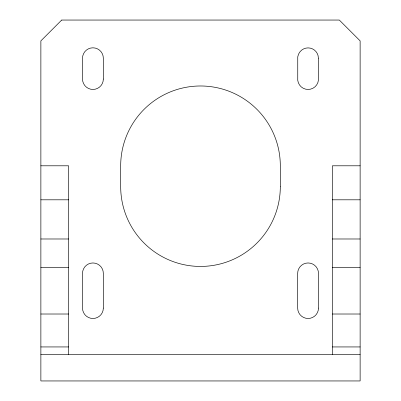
<?xml version="1.0" encoding="UTF-8"?>
<svg xmlns="http://www.w3.org/2000/svg" width="401" height="401" viewBox="0 0 401 401"><rect width="100%" height="100%" fill="white"/><g stroke="black" fill="none" stroke-linecap="round" stroke-linejoin="round"><path stroke-width="0.6" d="M40.872 165.798L68.631 165.798L68.631 354.424M360.128 165.798L332.369 165.798L332.369 354.424M40.872 199.808L68.631 199.808M332.369 199.808L360.128 199.808M40.872 238.986L68.631 238.986M332.369 238.986L360.128 238.986M40.872 267.437L68.631 267.437M332.369 267.437L360.128 267.437M40.872 314.013L68.631 314.013M332.369 314.013L360.128 314.013M40.872 346.94L68.631 346.94M332.369 346.94L360.128 346.94M40.872 354.424L360.128 354.424M318.404 58.22L318.394 77.644A10.411 10.411 0 0 1 308.113 89.453A10.411 10.411 0 0 1 297.748 77.724L297.748 56.902L298.103 55.549A10.326 10.326 0 0 1 318.053 55.549L318.404 58.22M61.694 20.05L40.872 40.872L40.872 380.95L360.128 380.95L360.128 40.872L339.306 20.05L61.694 20.05M318.484 308.078L318.484 273.372A10.411 10.411 0 0 0 308.078 262.966A10.411 10.411 0 0 0 297.667 273.372L297.667 308.078A10.411 10.411 0 0 0 308.078 318.484A10.411 10.411 0 0 0 318.484 308.078M280.314 186.62L280.314 165.798A79.814 79.814 0 0 0 200.5 85.984A79.814 79.814 0 0 0 120.686 165.798L120.686 186.62A79.814 79.814 0 0 0 200.5 266.434A79.814 79.814 0 0 0 280.314 186.62M103.333 79.042L103.333 58.22A10.411 10.411 0 0 0 92.922 47.809A10.411 10.411 0 0 0 82.516 58.22L82.516 79.042A10.411 10.411 0 0 0 92.922 89.453A10.411 10.411 0 0 0 103.333 79.042M103.333 308.078L103.333 273.372A10.411 10.411 0 0 0 92.922 262.966A10.411 10.411 0 0 0 82.516 273.372L82.516 308.078A10.411 10.411 0 0 0 92.922 318.484A10.411 10.411 0 0 0 103.333 308.078"/></g></svg>
